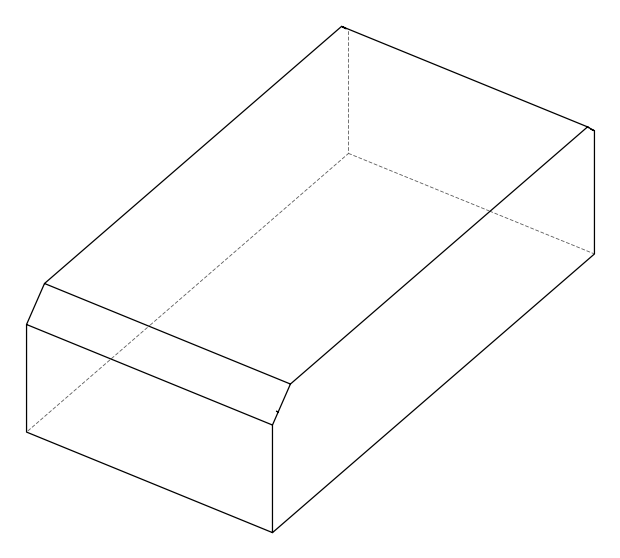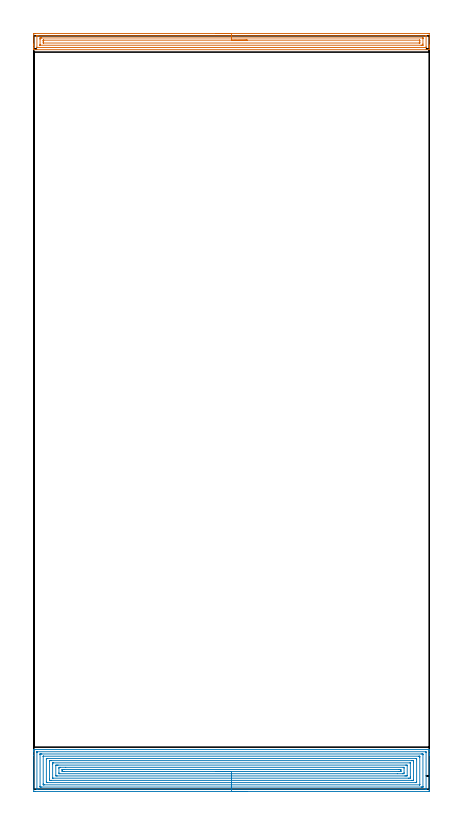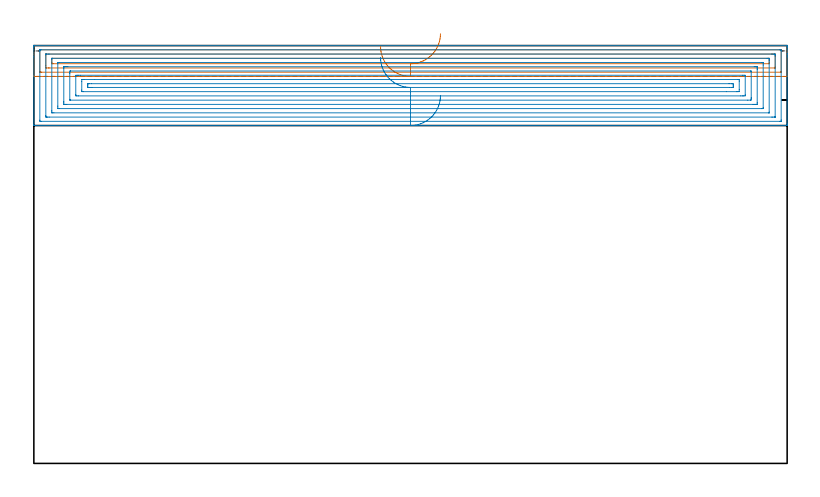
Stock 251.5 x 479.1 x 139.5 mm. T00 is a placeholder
(PLAN: 2 operations, 0 tool changes, 28.7 min)
(1 AREA_MILL | FG_CHAMFER_SURFACE | UGT0205_001 | 8.28 min | 13336 mm3)
(2 AREA_MILL_1 | FG_CHAMFER_SURFACE_1 | UGT0205_001 | 20.46 min | 89639 mm3)
(TOOL UGT0205_001 | Chamfer Mill 20 x 3 x 45 deg. | D20 FL50 Z2)
(OP 1 AREA_MILL)
G17 G21 G94 G90
T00 M6
G54
G17 G0 G90 X115.75 Y480.6 S1061 M3
G43 Z149.5 H0
Z139.2
G94 G1 X115.788 Z138.328 F250.
X115.902 Z137.464
X116.091 Z136.612
X116.353 Z135.78
X116.687 Z134.974
X117.09 Z134.2
X117.558 Z133.464
X118.09 Z132.772
X118.679 Z132.129
X119.322 Z131.54
X120.014 Z131.008
X120.75 Z130.54
X121.524 Z130.137
X122.33 Z129.803
X123.162 Z129.541
X124.013 Z129.352
X124.878 Z129.238
X125.75 Z129.2
X250.876
X251.424 Y480.594 Z129.204
X251.49 Y480.592 Z129.206
X251.5 Y480.52 Z129.278
Y473.266 Z136.529
Y472.738 Z137.059
Y472.392 Z137.404
Y471.864 Z137.932
Y471.518 Z138.277
Y470.572 Z139.227
X251.497 Y470.434 Z139.359
X251.49 Y470.302 Z139.488
X251.323 Y470.3 Z139.5
X0.177
X0.01 Y470.302 Z139.488
X0.003 Y470.434 Z139.359
X0. Y470.572 Z139.227
Y470.826 Z138.973
Y471.518 Z138.277
Y472.738 Z137.059
Y473.266 Z136.529
Y473.875 Z135.92
Y480.256 Z129.542
X0.004 Y480.524 Z129.274
X0.01 Y480.592 Z129.205
X0.081 Y480.599 Z129.199
X0.624 Y480.6 Z129.2
X125.75
Y479.186 Z130.614
X249.29 Y479.185 Z130.615
X249.443 Y479.183 Z130.617
X249.48 Y479.181 Z130.619
X249.49 Y479.179 Z130.621
X249.493 Y479.168 Z130.632
X249.497 Y479.136 Z130.664
X249.5 Y478.98 Z130.82
Y471.99 Z137.81
X249.497 Y471.856 Z137.944
X249.493 Y471.749 Z138.051
X249.49 Y471.721 Z138.079
X249.477 Y471.719 Z138.081
X249.435 Y471.717 Z138.083
X249.089 Y471.715 Z138.085
X2.21
X2.057 Y471.717 Z138.083
X2.02 Y471.719 Z138.081
X2.01 Y471.721 Z138.079
X2.007 Y471.732 Z138.068
X2.003 Y471.764 Z138.036
X2. Y471.92 Z137.88
Y478.91 Z130.89
X2.003 Y479.044 Z130.756
X2.007 Y479.151 Z130.649
X2.01 Y479.179 Z130.621
X2.023 Y479.181 Z130.619
X2.065 Y479.183 Z130.617
X2.411 Y479.185 Z130.615
X2.612 Y479.186 Z130.614
X125.75
Y477.772 Z132.028
X247.301 Y477.771 Z132.029
X247.441 Y477.768 Z132.032
X247.479 Y477.765 Z132.035
X247.49 Y477.762 Z132.038
X247.493 Y477.75 Z132.05
X247.498 Y477.699 Z132.101
X247.499 Y477.634 Z132.166
X247.5 Y477.44 Z132.36
X247.499 Y473.945 Z135.855
X247.492 Y473.266 Z136.534
X247.49 Y473.169 Z136.631
X247.48 Y473.135 Z136.665
X247.437 Y473.133 Z136.667
X247.301 Y473.131 Z136.669
X246.547 Y473.129 Z136.671
X246.407 Y473.128 Z136.672
X4.199 Y473.129 Z136.671
X4.059 Y473.132 Z136.668
X4.021 Y473.135 Z136.665
X4.01 Y473.138 Z136.662
X4.007 Y473.15 Z136.65
X4.002 Y473.201 Z136.599
X4.001 Y473.266 Z136.534
X4. Y473.46 Z136.34
Y476.955 Z132.845
X4.008 Y477.634 Z132.166
X4.01 Y477.731 Z132.069
X4.02 Y477.765 Z132.035
X4.063 Y477.767 Z132.033
X4.199 Y477.769 Z132.031
X4.952 Y477.771 Z132.029
X5.093 Y477.772 Z132.028
X125.75
Y476.357 Z133.443
X245.356
X245.403 Y476.356 Z133.444
X245.451 Y476.354 Z133.446
X245.484 Y476.351 Z133.449
X245.49 Y476.312 Z133.488
X245.5 Y475.9 Z133.9
Y475.027 Z134.773
X245.496 Y474.583 Z135.217
X245.493 Y474.557 Z135.243
X245.491 Y474.55 Z135.25
X245.474 Y474.548 Z135.252
X245.39 Y474.544 Z135.256
X245.261 Y474.543 Z135.257
X245.101
X6.144
X6.097 Y474.544 Z135.256
X6.049 Y474.546 Z135.254
X6.016 Y474.549 Z135.251
X6.01 Y474.588 Z135.212
X6. Y475. Z134.8
Y475.873 Z133.927
Y475.887 Z133.913
X6.004 Y476.317 Z133.483
X6.006 Y476.343 Z133.457
X6.009 Y476.35 Z133.45
X6.026 Y476.352 Z133.448
X6.11 Y476.356 Z133.444
X6.238 Y476.357 Z133.443
X6.399
X125.75
X126.622 Z133.481
X127.486 Z133.595
X128.338 Z133.783
X129.17 Z134.046
X129.976 Z134.38
X130.75 Z134.782
X131.486 Z135.251
X132.178 Z135.782
X132.821 Z136.372
X133.41 Z137.015
X133.941 Z137.707
X134.41 Z138.443
X134.813 Z139.217
X135.147 Z140.022
X135.409 Z140.854
X135.598 Z141.706
X135.712 Z142.571
X135.75 Z143.443
G0 Z149.5
M5
M2
(OP 2 AREA_MILL_1)
G17 G21 G94 G90
T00 M6
G54
G17 G0 G90 X135.75 Y-1.5 S1061 M3
G43 Z149.5 H0
Z122.8
G94 G1 X135.712 Z121.928 F250.
X135.598 Z121.064
X135.409 Z120.212
X135.147 Z119.38
X134.813 Z118.574
X134.41 Z117.8
X133.942 Z117.064
X133.41 Z116.372
X132.821 Z115.729
X132.178 Z115.14
X131.486 Z114.608
X130.75 Z114.14
X129.976 Z113.737
X129.17 Z113.403
X128.338 Z113.141
X127.487 Z112.952
X126.622 Z112.838
X125.75 Z112.8
X0.624
X0.24 Y-1.497 Z112.802
X0.01 Y-1.492 Z112.806
X0. Y-1.258 Z113.039
Y21.416 Z135.711
Y23.805 Z138.1
Y24.506 Z138.806
Y24.797 Z139.097
X0.007 Y25.175 Z139.466
X0.009 Y25.197 Z139.488
X0.177 Y25.2 Z139.5
X251.323
X251.491 Y25.197 Z139.488
X251.493 Y25.175 Z139.466
X251.5 Y24.797 Z139.097
Y24.506 Z138.806
Y23.805 Z138.1
Y22.569 Z136.866
Y22.034 Z136.329
Y21.416 Z135.712
Y-0.991 Z113.307
X251.498 Y-1.26 Z113.037
X251.49 Y-1.492 Z112.806
X251.257 Y-1.499 Z112.799
X125.75 Y-1.5 Z112.8
Y-0.086 Z114.214
X2.391 Y-0.085 Z114.215
X2.01 Y-0.066 Z114.234
X2.005 Y0.047 Z114.347
X2.001 Y0.302 Z114.602
Y23.326 Z137.626
X2.008 Y23.734 Z138.034
X2.011 Y23.78 Z138.08
X2.03 Y23.782 Z138.082
X2.084 Y23.785 Z138.085
X2.193 Y23.786 Z138.086
X2.411
X249.109 Y23.785 Z138.085
X249.49 Y23.766 Z138.066
X249.495 Y23.653 Z137.953
X249.499 Y23.398 Z137.698
Y0.373 Z114.673
X249.492 Y-0.034 Z114.266
X249.489 Y-0.08 Z114.22
X249.47 Y-0.082 Z114.218
X249.417 Y-0.085 Z114.215
X249.307 Y-0.086 Z114.214
X249.089
X125.75
Y1.328 Z115.628
X5.093 Y1.329 Z115.629
X4.538 Y1.33 Z115.63
X4.199 Y1.333 Z115.633
X4.086 Y1.335 Z115.635
X4.01 Y1.344 Z115.644
X4.006 Y1.469 Z115.769
X4.002 Y1.666 Z115.966
X4. Y1.863 Z116.163
X4.001 Y22.23 Z136.53
X4.004 Y22.297 Z136.597
X4.01 Y22.348 Z136.648
X4.015 Y22.365 Z136.665
X4.03 Y22.366 Z136.666
X4.199 Y22.369 Z136.669
X4.752 Y22.371 Z136.671
X5.093 Y22.372 Z136.672
X246.407 Y22.371 Z136.671
X246.962 Y22.37 Z136.67
X247.301 Y22.367 Z136.667
X247.414 Y22.365 Z136.665
X247.49 Y22.356 Z136.656
X247.494 Y22.231 Z136.531
X247.498 Y22.034 Z136.334
X247.5 Y21.838 Z136.138
X247.499 Y1.47 Z115.77
X247.496 Y1.403 Z115.703
X247.49 Y1.352 Z115.652
X247.485 Y1.335 Z115.635
X247.47 Y1.334 Z115.634
X247.301 Y1.331 Z115.631
X246.748 Y1.329 Z115.629
X246.407 Y1.328 Z115.628
X125.75
Y2.743 Z117.043
X6.687
X6.115 Y2.745 Z117.045
X6.055 Y2.747 Z117.047
X6.019 Y2.749 Z117.049
X6.01 Y2.786 Z117.086
X6.006 Y2.998 Z117.298
X6. Y3.423 Z117.723
X6.001 Y20.699 Z134.999
X6.003 Y20.917 Z135.217
X6.006 Y20.943 Z135.243
X6.01 Y20.95 Z135.25
X6.019 Y20.953 Z135.253
X6.079 Y20.956 Z135.256
X6.18 Y20.957 Z135.257
X244.813
X245.385 Y20.955 Z135.255
X245.445 Y20.953 Z135.253
X245.481 Y20.951 Z135.251
X245.49 Y20.914 Z135.214
X245.494 Y20.702 Z135.002
X245.5 Y20.277 Z134.577
X245.499 Y3.001 Z117.301
X245.497 Y2.783 Z117.083
X245.494 Y2.757 Z117.057
X245.49 Y2.75 Z117.05
X245.481 Y2.747 Z117.047
X245.421 Y2.744 Z117.044
X245.32 Y2.743 Z117.043
X125.75
Y4.157 Z118.457
X8.501
X8.333 Y4.159 Z118.459
X8.01 Y4.164 Z118.464
X8.007 Y4.323 Z118.623
X8. Y4.984 Z119.284
X8.001 Y19.152 Z133.452
X8.005 Y19.377 Z133.677
X8.01 Y19.536 Z133.836
X8.333 Y19.541 Z133.841
X8.501 Y19.543 Z133.843
X243.
X243.334 Y19.542 Z133.842
X243.43 Y19.539 Z133.839
X243.483 Y19.536 Z133.836
X243.49 Y19.528 Z133.828
X243.495 Y19.472 Z133.772
X243.498 Y19.377 Z133.677
X243.5 Y18.716 Z133.016
X243.499 Y4.548 Z118.848
X243.495 Y4.323 Z118.623
X243.49 Y4.164 Z118.464
X243.167 Y4.159 Z118.459
X242.999 Y4.157 Z118.457
X125.75
Y5.571 Z119.871
X10.982 Y5.572 Z119.872
X10.455 Y5.574 Z119.874
X10.082 Y5.578 Z119.878
X10.01 Y5.584 Z119.884
X10.004 Y5.655 Z119.955
X10.001 Y6.094 Z120.394
X10. Y6.545 Z120.845
X10.001 Y17.606 Z131.906
X10.005 Y18.053 Z132.353
X10.01 Y18.116 Z132.416
X10.061 Y18.122 Z132.422
X10.192 Y18.125 Z132.425
X10.455 Y18.127 Z132.427
X10.822 Y18.129 Z132.429
X11.349
X240.518 Y18.128 Z132.428
X241.045 Y18.126 Z132.426
X241.418 Y18.122 Z132.422
X241.49 Y18.116 Z132.416
X241.496 Y18.045 Z132.345
X241.499 Y17.606 Z131.906
X241.5 Y17.155 Z131.455
X241.499 Y6.094 Z120.394
X241.495 Y5.647 Z119.947
X241.491 Y5.584 Z119.884
X241.439 Y5.578 Z119.878
X241.309 Y5.575 Z119.875
X241.045 Y5.573 Z119.873
X240.678 Y5.571 Z119.871
X240.151
X125.75
Y6.985 Z121.285
X12.236
X12.032 Y6.992 Z121.292
X12.01 Y7.059 Z121.359
X12.006 Y7.084 Z121.384
X12.001 Y7.219 Z121.519
Y15.835 Z130.135
X12.002 Y16.073 Z130.373
X12.01 Y16.316 Z130.616
X12.03 Y16.708 Z131.008
X12.243 Y16.714 Z131.014
X12.249 Y16.715 Z131.015
X239.264
X239.468 Y16.708 Z131.008
X239.49 Y16.641 Z130.941
X239.494 Y16.616 Z130.916
X239.499 Y16.481 Z130.781
Y7.865 Z122.165
X239.498 Y7.627 Z121.927
X239.49 Y7.384 Z121.684
X239.47 Y6.992 Z121.292
X239.257 Y6.99 Z121.29
X238.37 Y6.985 Z121.285
X125.75
Y8.4 Z122.7
X14.924
X14.382 Y8.402 Z122.702
X14.03 Y8.407 Z122.707
X14.002 Y8.75 Z123.05
X14.001 Y8.78 Z123.08
Y14.978 Z129.278
X14.03 Y15.293 Z129.593
X14.571 Y15.299 Z129.599
X14.924 Y15.3 Z129.6
X15.463
X236.576
X237.118 Y15.298 Z129.598
X237.47 Y15.293 Z129.593
X237.498 Y14.95 Z129.25
X237.499 Y14.92 Z129.22
Y8.722 Z123.022
X237.47 Y8.407 Z122.707
X236.929 Y8.401 Z122.701
X236.576 Y8.4 Z122.7
X236.037
X125.75
Y9.814 Z124.114
X16.531
X16.01 Y9.823 Z124.123
X16. Y10.341 Z124.641
X16.001 Y13.178 Z127.478
X16.007 Y13.876 Z128.176
X16.711 Y13.885 Z128.185
X16.891 Y13.886 Z128.186
X20.295
X234.969
X235.49 Y13.877 Z128.177
X235.5 Y13.359 Z127.659
X235.499 Y10.522 Z124.822
X235.493 Y9.824 Z124.124
X234.789 Y9.815 Z124.115
X234.609 Y9.814 Z124.114
X231.207
X125.75
Y11.228 Z125.528
X19.393
X18.679 Y11.229 Z125.529
X18.499 Y11.231 Z125.531
X18.318 Y11.235 Z125.535
X18.01 Y11.249 Z125.549
X18.007 Y11.407 Z125.707
X18.002 Y11.899 Z126.199
X18.007 Y12.293 Z126.593
X18.01 Y12.416 Z126.716
X18.025 Y12.465 Z126.765
X18.137 Y12.468 Z126.768
X18.319 Y12.471 Z126.771
X18.499 Y12.472 Z126.772
X19.212
X232.107
X232.821 Y12.471 Z126.771
X233.001 Y12.469 Z126.769
X233.182 Y12.465 Z126.765
X233.49 Y12.451 Z126.751
X233.493 Y12.293 Z126.593
X233.498 Y11.801 Z126.101
X233.493 Y11.407 Z125.707
X233.49 Y11.284 Z125.584
X233.475 Y11.235 Z125.535
X233.363 Y11.232 Z125.532
X233.181 Y11.229 Z125.529
X233.001 Y11.228 Z125.528
X232.288
X125.75
X124.878 Z125.566
X124.014 Z125.68
X123.162 Z125.869
X122.33 Z126.131
X121.524 Z126.465
X120.75 Z126.868
X120.014 Z127.336
X119.322 Z127.868
X118.679 Z128.457
X118.09 Z129.1
X117.559 Z129.792
X117.09 Z130.528
X116.687 Z131.302
X116.353 Z132.108
X116.091 Z132.94
X115.902 Z133.791
X115.788 Z134.656
X115.75 Z135.528
G0 Z149.5
M5
M2
